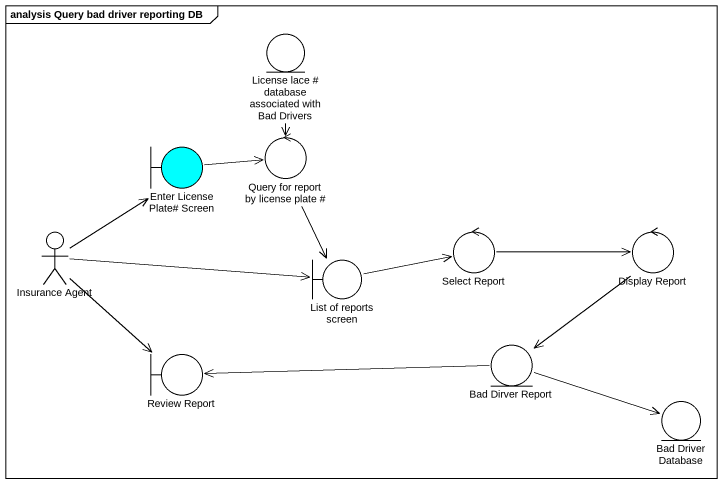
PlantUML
@startuml
mainframe analysis Query bad driver reporting DB
entity "License lace # database associated with Bad Drivers" as License_lace_database
control "Query for report by license plate #" as Query_for_report_by_license
boundary "Enter License Plate# Screen" as Enter_License_Plate_Screen #00FFFF
actor "Insurance Agent" as Insurance_Agent
boundary "List of reports screen" as List_of_reports_screen
control "Select Report" as Select_Report
control "Display Report" as Display_Report
entity "Bad Dirver Report" as Bad_Dirver_Report
boundary "Review Report" as Review_Report
entity "Bad Driver Database" as Bad_Driver_Database
License_lace_database --> Query_for_report_by_license
Query_for_report_by_license --> List_of_reports_screen
Enter_License_Plate_Screen -right-> Query_for_report_by_license
Insurance_Agent -up-> Enter_License_Plate_Screen
Insurance_Agent -right-> List_of_reports_screen
Insurance_Agent --> Review_Report
List_of_reports_screen -right-> Select_Report
Select_Report -right-> Display_Report
Display_Report --> Bad_Dirver_Report
Bad_Dirver_Report -left-> Review_Report
Bad_Dirver_Report -right-> Bad_Driver_Database
@enduml
